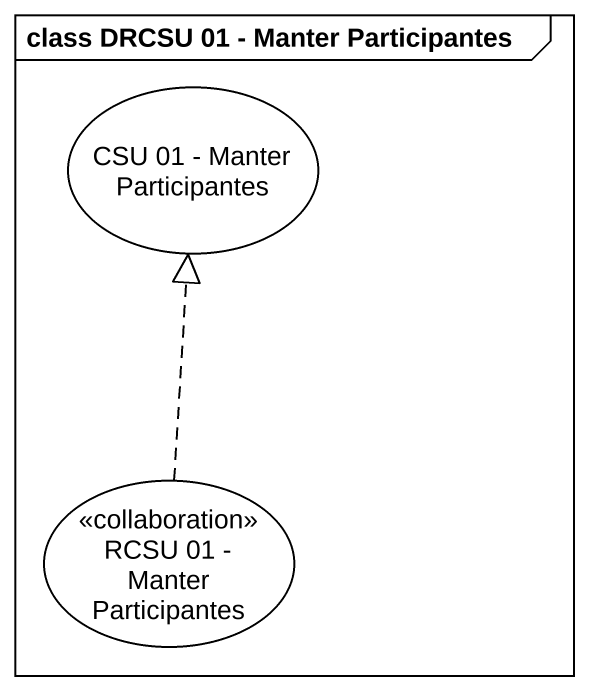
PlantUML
@startuml
mainframe class DRCSU 01 - Manter Participantes
usecase "CSU 01 - Manter Participantes" as CSU_01_Manter_Participantes
usecase "RCSU 01 - Manter Participantes" as RCSU_01_Manter_Participantes <<collaboration>>
RCSU_01_Manter_Participantes .up.|> CSU_01_Manter_Participantes
@enduml
